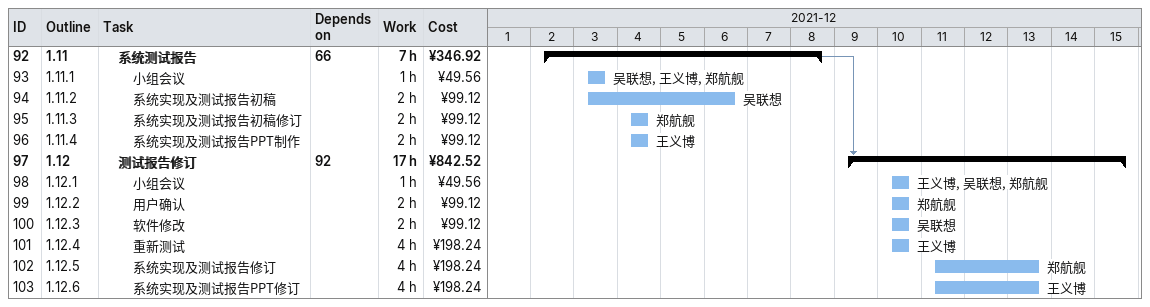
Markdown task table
| ID | WBS | Task | Start | Finish | Predecessors | Resources | Work (h) | Cost (¥) |
|---|---|---|---|---|---|---|---|---|
| 92 | 1.11 | **系统测试报告** | 2021-12-02 | 2021-12-08 | 66 |  | 7 | 346.92 |
| 93 | 1.11.1 | 小组会议 | 2021-12-03 | 2021-12-03 |  | 吴联想, 王义博, 郑航舰 | 1 | 49.56 |
| 94 | 1.11.2 | 系统实现及测试报告初稿 | 2021-12-03 | 2021-12-06 |  | 吴联想 | 2 | 99.12 |
| 95 | 1.11.3 | 系统实现及测试报告初稿修订 | 2021-12-04 | 2021-12-04 |  | 郑航舰 | 2 | 99.12 |
| 96 | 1.11.4 | 系统实现及测试报告PPT制作 | 2021-12-04 | 2021-12-04 |  | 王义博 | 2 | 99.12 |
| 97 | 1.12 | **测试报告修订** | 2021-12-09 | 2021-12-15 | 92 |  | 17 | 842.52 |
| 98 | 1.12.1 | 小组会议 | 2021-12-10 | 2021-12-10 |  | 王义博, 吴联想, 郑航舰 | 1 | 49.56 |
| 99 | 1.12.2 | 用户确认 | 2021-12-10 | 2021-12-10 |  | 郑航舰 | 2 | 99.12 |
| 100 | 1.12.3 | 软件修改 | 2021-12-10 | 2021-12-10 |  | 吴联想 | 2 | 99.12 |
| 101 | 1.12.4 | 重新测试 | 2021-12-10 | 2021-12-10 |  | 王义博 | 4 | 198.24 |
| 102 | 1.12.5 | 系统实现及测试报告修订 | 2021-12-11 | 2021-12-13 |  | 郑航舰 | 4 | 198.24 |
| 103 | 1.12.6 | 系统实现及测试报告PPT修订 | 2021-12-11 | 2021-12-13 |  | 王义博 | 4 | 198.24 |
